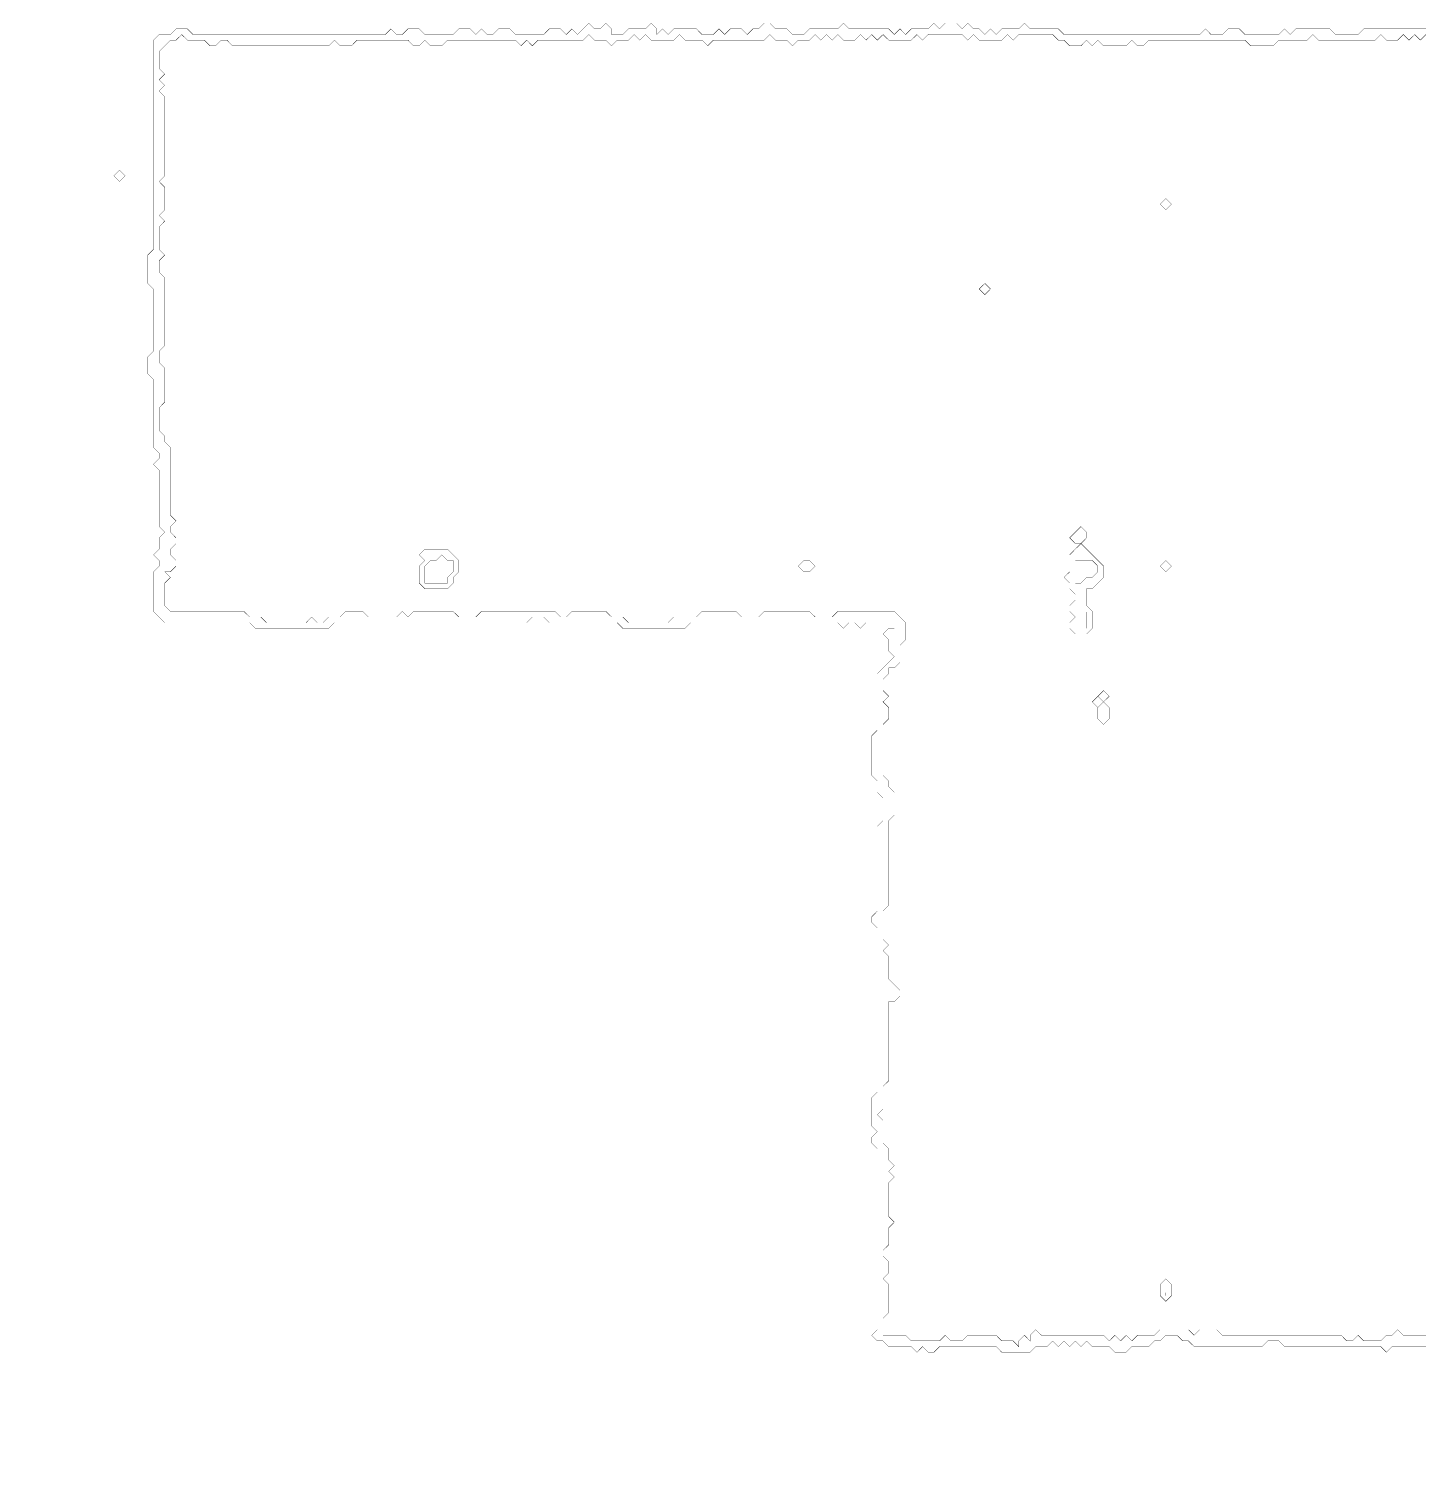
# Model space of a CAD drawing. Header units: metres. Extents: x 0 to 5089, y -5089 to 0.
# Drawn here: x 0 to 2458, y -5089 to -2550 of the extents above; entities that cross this region are included whole.
import ezdxf

# ---------------------------------------------------------------- set-up
doc = ezdxf.new("R2010")
doc.units = ezdxf.units.M
doc.layers.add('conductor', color=1, linetype='Continuous')
doc.layers.add('substrate', color=5, linetype='Continuous')

msp = doc.modelspace()

# ---------------------------------------------------------------- linework, layer by layer
at = {"layer": 'conductor', "const_width": 0.5}
msp.add_lwpolyline([(2459.9, -2559.5), (2449.9, -2569.4), (2440, -2559.5), (2430, -2569.4), (2420, -2559.5), (2410.1, -2569.4), (2400.1, -2569.4), (2390.2, -2569.4), (2380.2, -2559.5), (2370.2, -2569.4), (2360.3, -2569.4), (2350.3, -2569.4), (2340.4, -2569.4), (2330.4, -2569.4), (2320.4, -2569.4), (2310.5, -2569.4), (2300.5, -2569.4), (2290.6, -2569.4), (2280.6, -2569.4), (2270.6, -2569.4), (2260.7, -2559.5), (2250.7, -2569.4), (2240.8, -2569.4), (2230.8, -2569.4), (2220.9, -2569.4), (2210.9, -2569.4), (2200.9, -2569.4), (2191, -2579.4), (2181, -2579.4), (2171.1, -2579.4), (2161.1, -2579.4), (2151.1, -2579.4), (2141.2, -2569.4), (2131.2, -2569.4), (2121.3, -2569.4), (2111.3, -2569.4), (2101.3, -2569.4), (2091.4, -2569.4), (2081.4, -2569.4), (2071.5, -2569.4), (2061.5, -2569.4), (2051.6, -2569.4), (2041.6, -2569.4), (2031.6, -2569.4), (2021.7, -2569.4), (2011.7, -2569.4), (2001.8, -2569.4), (1991.8, -2569.4), (1981.8, -2569.4), (1971.9, -2569.4), (1961.9, -2579.4), (1952, -2579.4), (1942, -2569.4), (1932, -2579.4), (1922.1, -2579.4), (1912.1, -2579.4), (1902.2, -2579.4), (1892.2, -2579.4), (1882.2, -2569.4), (1872.3, -2579.4), (1862.3, -2569.4), (1852.4, -2579.4), (1842.4, -2579.4), (1832.5, -2579.4), (1822.5, -2569.4), (1812.5, -2569.4), (1802.6, -2559.5), (1792.6, -2559.5), (1782.7, -2559.5), (1772.7, -2559.5), (1762.7, -2559.5), (1752.8, -2559.5), (1742.8, -2559.5), (1732.9, -2569.4), (1722.9, -2559.5), (1712.9, -2569.4), (1703, -2569.4), (1693, -2569.4), (1683.1, -2569.4), (1673.1, -2569.4), (1663.2, -2559.5), (1653.2, -2569.4), (1643.2, -2559.5), (1633.3, -2559.5), (1623.3, -2559.5), (1613.4, -2559.5), (1603.4, -2559.5), (1593.4, -2559.5), (1583.5, -2559.5), (1573.5, -2569.4), (1563.6, -2559.5), (1553.6, -2569.4), (1543.6, -2569.4), (1533.7, -2569.4), (1523.7, -2569.4), (1513.8, -2569.4), (1503.8, -2559.5), (1493.8, -2569.4), (1483.9, -2559.5), (1473.9, -2569.4), (1464, -2559.5), (1454, -2569.4), (1444.1, -2569.4), (1434.1, -2569.4), (1424.1, -2559.5), (1414.2, -2569.4), (1404.2, -2559.5), (1394.3, -2569.4), (1384.3, -2559.5), (1374.3, -2569.4), (1364.4, -2569.4), (1354.4, -2569.4), (1344.5, -2579.4), (1334.5, -2569.4), (1324.5, -2569.4), (1314.6, -2569.4), (1304.6, -2559.5), (1294.7, -2569.4), (1284.7, -2569.4), (1274.8, -2569.4), (1264.8, -2569.4), (1254.8, -2569.4), (1244.9, -2569.4), (1234.9, -2569.4), (1225, -2569.4), (1215, -2569.4), (1205, -2569.4), (1195.1, -2579.4), (1185.1, -2569.4), (1175.2, -2569.4), (1165.2, -2569.4), (1155.2, -2569.4), (1145.3, -2559.5), (1135.3, -2569.4), (1125.4, -2569.4), (1115.4, -2569.4), (1105.4, -2569.4), (1095.5, -2569.4), (1085.5, -2559.5), (1075.6, -2569.4), (1065.6, -2559.5), (1055.7, -2569.4), (1045.7, -2569.4), (1035.7, -2569.4), (1025.8, -2579.4), (1015.8, -2569.4), (1005.9, -2569.4), (995.9, -2569.4), (985.9, -2559.5), (976, -2569.4), (966, -2569.4), (956.1, -2569.4), (946.1, -2569.4), (936.1, -2569.4), (926.2, -2569.4), (916.2, -2569.4), (906.3, -2569.4), (896.3, -2569.4), (886.3, -2579.4), (876.4, -2569.4), (866.4, -2579.4), (856.5, -2569.4), (846.5, -2569.4), (836.6, -2569.4), (826.6, -2569.4), (816.6, -2569.4), (806.7, -2569.4), (796.7, -2569.4), (786.8, -2569.4), (776.8, -2569.4), (766.8, -2569.4), (756.9, -2569.4), (746.9, -2569.4), (737, -2569.4), (727, -2579.4), (717, -2579.4), (707.1, -2579.4), (697.1, -2569.4), (687.2, -2579.4), (677.2, -2579.4), (667.3, -2569.4), (657.3, -2569.4), (647.3, -2569.4), (637.4, -2569.4), (627.4, -2569.4), (617.5, -2569.4), (607.5, -2569.4), (597.5, -2569.4), (587.6, -2569.4), (577.6, -2569.4), (567.7, -2579.4), (557.7, -2579.4), (547.7, -2579.4), (537.8, -2569.4), (527.8, -2579.4), (517.9, -2579.4), (507.9, -2579.4), (497.9, -2579.4), (488, -2579.4), (478, -2579.4), (468.1, -2579.4), (458.1, -2579.4), (448.2, -2579.4), (438.2, -2579.4), (428.2, -2579.4), (418.3, -2579.4), (408.3, -2579.4), (398.4, -2579.4), (388.4, -2579.4), (378.4, -2579.4), (368.5, -2579.4), (358.5, -2579.4), (348.6, -2569.4), (338.6, -2569.4), (328.6, -2579.4), (318.7, -2579.4), (308.7, -2569.4), (298.8, -2569.4), (288.8, -2569.4), (278.9, -2569.4), (268.9, -2559.5), (258.9, -2569.4), (249, -2569.4), (239, -2579.4), (229.1, -2589.3), (229.1, -2599.3), (229.1, -2609.3), (229.1, -2619.2), (239, -2629.2), (229.1, -2639.1), (239, -2649.1), (229.1, -2659), (239, -2669), (239, -2679), (239, -2688.9), (239, -2698.9), (239, -2708.8), (239, -2718.8), (239, -2728.8), (239, -2738.7), (239, -2748.7), (239, -2758.6), (239, -2768.6), (239, -2778.6), (239, -2788.5), (239, -2798.5), (239, -2808.4), (229.1, -2818.4), (239, -2828.4), (239, -2838.3), (239, -2848.3), (239, -2858.2), (239, -2868.2), (229.1, -2878.1), (239, -2888.1), (229.1, -2898.1), (229.1, -2908), (229.1, -2918), (229.1, -2927.9), (229.1, -2937.9), (239, -2947.9), (229.1, -2957.8), (229.1, -2967.8), (229.1, -2977.7), (239, -2987.7), (239, -2997.7), (239, -3007.6), (239, -3017.6), (239, -3027.5), (239, -3037.5), (239, -3047.4), (239, -3057.4), (239, -3067.4), (239, -3077.3), (239, -3087.3), (239, -3097.2), (239, -3107.2), (229.1, -3117.2), (229.1, -3127.1), (229.1, -3137.1), (239, -3147), (239, -3157), (239, -3167), (239, -3176.9), (239, -3186.9), (239, -3196.8), (239, -3206.8), (229.1, -3216.8), (229.1, -3226.7), (229.1, -3236.7), (229.1, -3246.6), (229.1, -3256.6), (239, -3266.5), (239, -3276.5), (249, -3286.5), (249, -3296.4), (249, -3306.4), (249, -3316.3), (249, -3326.3), (249, -3336.3), (249, -3346.2), (249, -3356.2), (249, -3366.1), (249, -3376.1), (249, -3386.1), (249, -3396), (249, -3406), (258.9, -3415.9), (249, -3425.9), (249, -3435.8), (258.9, -3445.8), (258.9, -3455.8), (249, -3465.7), (249, -3475.7), (258.9, -3485.6), (258.9, -3495.6), (249, -3505.6), (239, -3505.6), (249, -3515.5), (239, -3525.5), (239, -3535.4), (239, -3545.4), (239, -3555.4), (239, -3565.3), (249, -3575.3), (258.9, -3575.3), (268.9, -3575.3), (278.9, -3575.3), (288.8, -3575.3), (298.8, -3575.3), (308.7, -3575.3), (318.7, -3575.3), (328.6, -3575.3), (338.6, -3575.3), (348.6, -3575.3), (358.5, -3575.3), (368.5, -3575.3), (378.4, -3575.3), (388.4, -3585.2), (398.4, -3585.2), (408.3, -3585.2), (418.3, -3595.2), (428.2, -3595.2), (438.2, -3595.2), (448.2, -3595.2), (458.1, -3595.2), (468.1, -3595.2), (478, -3595.2), (488, -3595.2), (497.9, -3585.2), (507.9, -3595.2), (517.9, -3595.2), (527.8, -3585.2), (537.8, -3585.2), (547.7, -3585.2), (557.7, -3575.3), (567.7, -3575.3), (577.6, -3575.3), (587.6, -3575.3), (597.5, -3585.2), (607.5, -3585.2), (617.5, -3585.2), (627.4, -3585.2), (637.4, -3585.2), (647.3, -3585.2), (657.3, -3575.3), (667.3, -3585.2), (677.2, -3575.3), (687.2, -3575.3), (697.1, -3575.3), (707.1, -3575.3), (717, -3575.3), (727, -3575.3), (737, -3575.3), (746.9, -3575.3), (756.9, -3585.2), (766.8, -3585.2), (776.8, -3585.2), (786.8, -3585.2), (796.7, -3575.3), (806.7, -3575.3), (816.6, -3575.3), (826.6, -3575.3), (836.6, -3575.3), (846.5, -3575.3), (856.5, -3575.3), (866.4, -3575.3), (876.4, -3575.3), (886.3, -3575.3), (896.3, -3575.3), (906.3, -3575.3), (916.2, -3575.3), (926.2, -3575.3), (936.1, -3585.2), (946.1, -3585.2), (956.1, -3575.3), (966, -3575.3), (976, -3575.3), (985.9, -3575.3), (995.9, -3575.3), (1005.9, -3575.3), (1015.8, -3575.3), (1025.8, -3585.2), (1035.7, -3585.2), (1045.7, -3585.2), (1055.7, -3595.2), (1065.6, -3595.2), (1075.6, -3595.2), (1085.5, -3595.2), (1095.5, -3595.2), (1105.4, -3595.2), (1115.4, -3595.2), (1125.4, -3595.2), (1135.3, -3585.2), (1145.3, -3585.2), (1155.2, -3585.2), (1165.2, -3585.2), (1175.2, -3585.2), (1185.1, -3575.3), (1195.1, -3575.3), (1205, -3575.3), (1215, -3575.3), (1225, -3575.3), (1234.9, -3575.3), (1244.9, -3575.3), (1254.8, -3585.2), (1264.8, -3585.2), (1274.8, -3585.2), (1284.7, -3585.2), (1294.7, -3575.3), (1304.6, -3575.3), (1314.6, -3575.3), (1324.5, -3575.3), (1334.5, -3575.3), (1344.5, -3575.3), (1354.4, -3575.3), (1364.4, -3575.3), (1374.3, -3575.3), (1384.3, -3585.2), (1394.3, -3585.2), (1404.2, -3585.2), (1414.2, -3585.2), (1424.1, -3575.3), (1434.1, -3575.3), (1444.1, -3575.3), (1454, -3575.3), (1464, -3575.3), (1473.9, -3575.3), (1483.9, -3575.3), (1493.8, -3575.3), (1503.8, -3575.3), (1513.8, -3575.3), (1523.7, -3575.3), (1533.7, -3585.2), (1543.6, -3595.2), (1543.6, -3605.2), (1543.6, -3615.1), (1543.6, -3625.1), (1533.7, -3635), (1533.7, -3645), (1533.7, -3654.9), (1533.7, -3664.9), (1523.7, -3674.9), (1513.8, -3674.9), (1513.8, -3684.8), (1503.8, -3694.8), (1503.8, -3704.7), (1503.8, -3714.7), (1513.8, -3724.7), (1503.8, -3734.6), (1513.8, -3744.6), (1513.8, -3754.5), (1513.8, -3764.5), (1503.8, -3774.5), (1503.8, -3784.4), (1503.8, -3794.4), (1503.8, -3804.3), (1503.8, -3814.3), (1503.8, -3824.2), (1503.8, -3834.2), (1503.8, -3844.2), (1503.8, -3854.1), (1503.8, -3864.1), (1513.8, -3874), (1513.8, -3884), (1523.7, -3894), (1523.7, -3903.9), (1523.7, -3913.9), (1523.7, -3923.8), (1523.7, -3933.8), (1513.8, -3943.8), (1513.8, -3953.7), (1513.8, -3963.7), (1513.8, -3973.6), (1513.8, -3983.6), (1513.8, -3993.6), (1513.8, -4003.5), (1513.8, -4013.5), (1513.8, -4023.4), (1513.8, -4033.4), (1513.8, -4043.3), (1513.8, -4053.3), (1513.8, -4063.3), (1513.8, -4073.2), (1513.8, -4083.2), (1513.8, -4093.1), (1503.8, -4103.1), (1503.8, -4113.1), (1503.8, -4123), (1503.8, -4133), (1503.8, -4142.9), (1503.8, -4152.9), (1513.8, -4162.9), (1503.8, -4172.8), (1513.8, -4182.8), (1513.8, -4192.7), (1513.8, -4202.7), (1513.8, -4212.7), (1513.8, -4222.6), (1523.7, -4232.6), (1533.7, -4242.5), (1533.7, -4252.5), (1523.7, -4262.4), (1513.8, -4262.4), (1513.8, -4272.4), (1513.8, -4282.4), (1513.8, -4292.3), (1513.8, -4302.3), (1513.8, -4312.2), (1513.8, -4322.2), (1513.8, -4332.2), (1513.8, -4342.1), (1513.8, -4352.1), (1513.8, -4362), (1513.8, -4372), (1513.8, -4382), (1513.8, -4391.9), (1513.8, -4401.9), (1503.8, -4411.8), (1503.8, -4421.8), (1503.8, -4431.7), (1503.8, -4441.7), (1503.8, -4451.7), (1493.8, -4461.6), (1503.8, -4471.6), (1503.8, -4481.5), (1503.8, -4491.5), (1503.8, -4501.5), (1503.8, -4511.4), (1513.8, -4521.4), (1513.8, -4531.3), (1513.8, -4541.3), (1523.7, -4551.3), (1513.8, -4561.2), (1523.7, -4571.2), (1513.8, -4581.1), (1513.8, -4591.1), (1513.8, -4601.1), (1513.8, -4611), (1513.8, -4621), (1513.8, -4630.9), (1513.8, -4640.9), (1523.7, -4650.8), (1513.8, -4660.8), (1513.8, -4670.8), (1513.8, -4680.7), (1513.8, -4690.7), (1503.8, -4700.6), (1503.8, -4710.6), (1513.8, -4720.6), (1513.8, -4730.5), (1513.8, -4740.5), (1503.8, -4750.4), (1513.8, -4760.4), (1513.8, -4770.4), (1513.8, -4780.3), (1513.8, -4790.3), (1513.8, -4800.2), (1513.8, -4810.2), (1503.8, -4820.1), (1503.8, -4830.1), (1503.8, -4840.1), (1503.8, -4850), (1513.8, -4850), (1523.7, -4850), (1533.7, -4850), (1543.6, -4850), (1553.6, -4860), (1563.6, -4860), (1573.5, -4860), (1583.5, -4860), (1593.4, -4860), (1603.4, -4860), (1613.4, -4850), (1623.3, -4860), (1633.3, -4860), (1643.2, -4860), (1653.2, -4850), (1663.2, -4850), (1673.1, -4850), (1683.1, -4850), (1693, -4850), (1703, -4850), (1712.9, -4860), (1722.9, -4860), (1732.9, -4860), (1742.8, -4869.9), (1742.8, -4860), (1752.8, -4850), (1762.7, -4860), (1762.7, -4850), (1772.7, -4840.1), (1782.7, -4850), (1792.6, -4850), (1802.6, -4850), (1812.5, -4850), (1822.5, -4850), (1832.5, -4850), (1842.4, -4850), (1852.4, -4850), (1862.3, -4850), (1872.3, -4850), (1882.2, -4850), (1892.2, -4850), (1902.2, -4860), (1912.1, -4850), (1922.1, -4860), (1932, -4850), (1942, -4860), (1952, -4850), (1961.9, -4850), (1971.9, -4850), (1981.8, -4850), (1991.8, -4840.1), (2001.8, -4840.1), (2011.7, -4840.1), (2021.7, -4840.1), (2031.6, -4840.1), (2041.6, -4840.1), (2051.6, -4850), (2061.5, -4840.1), (2071.5, -4840.1), (2081.4, -4840.1), (2091.4, -4840.1), (2101.3, -4850), (2111.3, -4850), (2121.3, -4850), (2131.2, -4850), (2141.2, -4850), (2151.1, -4850), (2161.1, -4850), (2171.1, -4850), (2181, -4850), (2191, -4850), (2200.9, -4850), (2210.9, -4850), (2220.9, -4850), (2230.8, -4850), (2240.8, -4850), (2250.7, -4850), (2260.7, -4850), (2270.6, -4850), (2280.6, -4850), (2290.6, -4850), (2300.5, -4850), (2310.5, -4850), (2320.4, -4860), (2330.4, -4860), (2340.4, -4850), (2350.3, -4860), (2360.3, -4860), (2370.2, -4860), (2380.2, -4860), (2390.2, -4850), (2400.1, -4850), (2410.1, -4840.1), (2420, -4850), (2430, -4850), (2440, -4850), (2449.9, -4850), (2459.9, -4850)], dxfattribs=at)
for points in [[(1991.8, -2858.2), (2001.8, -2848.3), (2011.7, -2858.2), (2001.8, -2868.2)], [(1673.1, -3007.6), (1683.1, -2997.7), (1693, -3007.6), (1683.1, -3017.6)], [(1842.4, -3435.8), (1852.4, -3425.9), (1862.3, -3435.8), (1862.3, -3445.8), (1852.4, -3455.8), (1842.4, -3455.8), (1832.5, -3445.8)], [(687.2, -3475.7), (697.1, -3465.7), (707.1, -3465.7), (717, -3465.7), (727, -3465.7), (737, -3465.7), (746.9, -3475.7), (756.9, -3485.6), (756.9, -3495.6), (756.9, -3505.6), (746.9, -3515.5), (746.9, -3525.5), (737, -3535.4), (727, -3535.4), (717, -3535.4), (707.1, -3535.4), (697.1, -3535.4), (687.2, -3525.5), (687.2, -3515.5), (687.2, -3505.6), (687.2, -3495.6), (697.1, -3485.6)], [(1842.4, -3465.7), (1852.4, -3455.8), (1862.3, -3465.7), (1872.3, -3475.7), (1882.2, -3485.6), (1892.2, -3495.6), (1892.2, -3505.6), (1892.2, -3515.5), (1882.2, -3525.5), (1872.3, -3535.4), (1862.3, -3535.4), (1862.3, -3545.4), (1862.3, -3555.4), (1862.3, -3565.3), (1872.3, -3575.3), (1872.3, -3585.2), (1872.3, -3595.2), (1872.3, -3605.2), (1862.3, -3615.1), (1852.4, -3615.1), (1842.4, -3615.1), (1832.5, -3605.2), (1832.5, -3595.2), (1842.4, -3585.2), (1832.5, -3575.3), (1832.5, -3565.3), (1842.4, -3555.4), (1842.4, -3545.4), (1832.5, -3535.4), (1832.5, -3525.5), (1822.5, -3515.5), (1832.5, -3505.6), (1832.5, -3495.6), (1832.5, -3485.6), (1832.5, -3475.7)], [(1354.4, -3495.6), (1364.4, -3485.6), (1374.3, -3485.6), (1384.3, -3495.6), (1374.3, -3505.6), (1364.4, -3505.6)], [(1991.8, -3495.6), (2001.8, -3485.6), (2011.7, -3495.6), (2001.8, -3505.6)], [(1872.3, -3734.6), (1882.2, -3724.7), (1892.2, -3734.6), (1882.2, -3744.6)], [(1882.2, -3724.7), (1892.2, -3714.7), (1902.2, -3724.7), (1892.2, -3734.6)], [(1882.2, -3744.6), (1892.2, -3734.6), (1902.2, -3744.6), (1902.2, -3754.5), (1902.2, -3764.5), (1892.2, -3774.5), (1882.2, -3764.5), (1882.2, -3754.5)], [(1991.8, -4760.4), (2001.8, -4750.4), (2011.7, -4760.4), (2011.7, -4770.4), (2011.7, -4780.3), (2001.8, -4790.3), (1991.8, -4780.3), (1991.8, -4770.4)]]:
    msp.add_lwpolyline(points, close=True, dxfattribs=at)
at = {"layer": 'substrate', "const_width": 0.5}
for points in [[(0, -2539.5), (0, -2549.5), (0, -2559.5), (0, -2569.4), (0, -2579.4), (0, -2589.3), (0, -2599.3), (0, -2609.3), (0, -2619.2), (0, -2629.2), (0, -2639.1), (0, -2649.1), (0, -2659), (0, -2669), (0, -2679), (0, -2688.9), (0, -2698.9), (0, -2708.8), (0, -2718.8), (0, -2728.8), (0, -2738.7), (0, -2748.7), (0, -2758.6), (0, -2768.6), (0, -2778.6), (0, -2788.5), (0, -2798.5), (0, -2808.4), (0, -2818.4), (0, -2828.4), (0, -2838.3), (0, -2848.3), (0, -2858.2), (0, -2868.2), (0, -2878.1), (0, -2888.1), (0, -2898.1), (0, -2908), (0, -2918), (0, -2927.9), (0, -2937.9), (0, -2947.9), (0, -2957.8), (0, -2967.8), (0, -2977.7), (0, -2987.7), (0, -2997.7), (0, -3007.6), (0, -3017.6), (0, -3027.5), (0, -3037.5), (0, -3047.4), (0, -3057.4), (0, -3067.4), (0, -3077.3), (0, -3087.3), (0, -3097.2), (0, -3107.2), (0, -3117.2), (0, -3127.1), (0, -3137.1), (0, -3147), (0, -3157), (0, -3167), (0, -3176.9), (0, -3186.9), (0, -3196.8), (0, -3206.8), (0, -3216.8), (0, -3226.7), (0, -3236.7), (0, -3246.6), (0, -3256.6), (0, -3266.5), (0, -3276.5), (0, -3286.5), (0, -3296.4), (0, -3306.4), (0, -3316.3), (0, -3326.3), (0, -3336.3), (0, -3346.2), (0, -3356.2), (0, -3366.1), (0, -3376.1), (0, -3386.1), (0, -3396), (0, -3406), (0, -3415.9), (0, -3425.9), (0, -3435.8), (0, -3445.8), (0, -3455.8), (0, -3465.7), (0, -3475.7), (0, -3485.6), (0, -3495.6), (0, -3505.6), (0, -3515.5), (0, -3525.5), (0, -3535.4), (0, -3545.4), (0, -3555.4), (0, -3565.3), (0, -3575.3), (0, -3585.2), (0, -3595.2), (0, -3605.2), (0, -3615.1), (0, -3625.1), (0, -3635), (0, -3645), (0, -3654.9), (0, -3664.9), (0, -3674.9), (0, -3684.8), (0, -3694.8), (0, -3704.7), (0, -3714.7), (0, -3724.7), (0, -3734.6), (0, -3744.6), (0, -3754.5), (0, -3764.5), (0, -3774.5), (0, -3784.4), (0, -3794.4), (0, -3804.3), (0, -3814.3), (0, -3824.2), (0, -3834.2), (0, -3844.2), (0, -3854.1), (0, -3864.1), (0, -3874), (0, -3884), (0, -3894), (0, -3903.9), (0, -3913.9), (0, -3923.8), (0, -3933.8), (0, -3943.8), (0, -3953.7), (0, -3963.7), (0, -3973.6), (0, -3983.6), (0, -3993.6), (0, -4003.5), (0, -4013.5), (0, -4023.4), (0, -4033.4), (0, -4043.3), (0, -4053.3), (0, -4063.3), (0, -4073.2), (0, -4083.2), (0, -4093.1), (0, -4103.1), (0, -4113.1), (0, -4123), (0, -4133), (0, -4142.9), (0, -4152.9), (0, -4162.9), (0, -4172.8), (0, -4182.8), (0, -4192.7), (0, -4202.7), (0, -4212.7), (0, -4222.6), (0, -4232.6), (0, -4242.5), (0, -4252.5), (0, -4262.4), (0, -4272.4), (0, -4282.4), (0, -4292.3), (0, -4302.3), (0, -4312.2), (0, -4322.2), (0, -4332.2), (0, -4342.1), (0, -4352.1), (0, -4362), (0, -4372), (0, -4382), (0, -4391.9), (0, -4401.9), (0, -4411.8), (0, -4421.8), (0, -4431.7), (0, -4441.7), (0, -4451.7), (0, -4461.6), (0, -4471.6), (0, -4481.5), (0, -4491.5), (0, -4501.5), (0, -4511.4), (0, -4521.4), (0, -4531.3), (0, -4541.3), (0, -4551.3), (0, -4561.2), (0, -4571.2), (0, -4581.1), (0, -4591.1), (0, -4601.1), (0, -4611), (0, -4621), (0, -4630.9), (0, -4640.9), (0, -4650.8), (0, -4660.8), (0, -4670.8), (0, -4680.7), (0, -4690.7), (0, -4700.6), (0, -4710.6), (0, -4720.6), (0, -4730.5), (0, -4740.5), (0, -4750.4), (0, -4760.4), (0, -4770.4), (0, -4780.3), (0, -4790.3), (0, -4800.2), (0, -4810.2), (0, -4820.1), (0, -4830.1), (0, -4840.1), (0, -4850), (0, -4860), (0, -4869.9), (0, -4879.9), (0, -4889.9), (0, -4899.8), (0, -4909.8), (0, -4919.7), (0, -4929.7), (0, -4939.7), (0, -4949.6), (0, -4959.6), (0, -4969.5), (0, -4979.5), (0, -4989.5), (0, -4999.4), (0, -5009.4), (0, -5019.3), (0, -5029.3), (0, -5039.2), (0, -5049.2), (0, -5059.2), (0, -5069.1), (0, -5079.1), (0, -5089), (10, -5089), (19.9, -5089), (29.9, -5089), (39.8, -5089), (49.8, -5089), (59.8, -5089), (69.7, -5089), (79.7, -5089), (89.6, -5089), (99.6, -5089), (109.5, -5089), (119.5, -5089), (129.5, -5089), (139.4, -5089), (149.4, -5089), (159.3, -5089), (169.3, -5089), (179.3, -5089), (189.2, -5089), (199.2, -5089), (209.1, -5089), (219.1, -5089), (229.1, -5089), (239, -5089), (249, -5089), (258.9, -5089), (268.9, -5089), (278.9, -5089), (288.8, -5089), (298.8, -5089), (308.7, -5089), (318.7, -5089), (328.6, -5089), (338.6, -5089), (348.6, -5089), (358.5, -5089), (368.5, -5089), (378.4, -5089), (388.4, -5089), (398.4, -5089), (408.3, -5089), (418.3, -5089), (428.2, -5089), (438.2, -5089), (448.2, -5089), (458.1, -5089), (468.1, -5089), (478, -5089), (488, -5089), (497.9, -5089), (507.9, -5089), (517.9, -5089), (527.8, -5089), (537.8, -5089), (547.7, -5089), (557.7, -5089), (567.7, -5089), (577.6, -5089), (587.6, -5089), (597.5, -5089), (607.5, -5089), (617.5, -5089), (627.4, -5089), (637.4, -5089), (647.3, -5089), (657.3, -5089), (667.3, -5089), (677.2, -5089), (687.2, -5089), (697.1, -5089), (707.1, -5089), (717, -5089), (727, -5089), (737, -5089), (746.9, -5089), (756.9, -5089), (766.8, -5089), (776.8, -5089), (786.8, -5089), (796.7, -5089), (806.7, -5089), (816.6, -5089), (826.6, -5089), (836.6, -5089), (846.5, -5089), (856.5, -5089), (866.4, -5089), (876.4, -5089), (886.3, -5089), (896.3, -5089), (906.3, -5089), (916.2, -5089), (926.2, -5089), (936.1, -5089), (946.1, -5089), (956.1, -5089), (966, -5089), (976, -5089), (985.9, -5089), (995.9, -5089), (1005.9, -5089), (1015.8, -5089), (1025.8, -5089), (1035.7, -5089), (1045.7, -5089), (1055.7, -5089), (1065.6, -5089), (1075.6, -5089), (1085.5, -5089), (1095.5, -5089), (1105.4, -5089), (1115.4, -5089), (1125.4, -5089), (1135.3, -5089), (1145.3, -5089), (1155.2, -5089), (1165.2, -5089), (1175.2, -5089), (1185.1, -5089), (1195.1, -5089), (1205, -5089), (1215, -5089), (1225, -5089), (1234.9, -5089), (1244.9, -5089), (1254.8, -5089), (1264.8, -5089), (1274.8, -5089), (1284.7, -5089), (1294.7, -5089), (1304.6, -5089), (1314.6, -5089), (1324.5, -5089), (1334.5, -5089), (1344.5, -5089), (1354.4, -5089), (1364.4, -5089), (1374.3, -5089), (1384.3, -5089), (1394.3, -5089), (1404.2, -5089), (1414.2, -5089), (1424.1, -5089), (1434.1, -5089), (1444.1, -5089), (1454, -5089), (1464, -5089), (1473.9, -5089), (1483.9, -5089), (1493.8, -5089), (1503.8, -5089), (1513.8, -5089), (1523.7, -5089), (1533.7, -5089), (1543.6, -5089), (1553.6, -5089), (1563.6, -5089), (1573.5, -5089), (1583.5, -5089), (1593.4, -5089), (1603.4, -5089), (1613.4, -5089), (1623.3, -5089), (1633.3, -5089), (1643.2, -5089), (1653.2, -5089), (1663.2, -5089), (1673.1, -5089), (1683.1, -5089), (1693, -5089), (1703, -5089), (1712.9, -5089), (1722.9, -5089), (1732.9, -5089), (1742.8, -5089), (1752.8, -5089), (1762.7, -5089), (1772.7, -5089), (1782.7, -5089), (1792.6, -5089), (1802.6, -5089), (1812.5, -5089), (1822.5, -5089), (1832.5, -5089), (1842.4, -5089), (1852.4, -5089), (1862.3, -5089), (1872.3, -5089), (1882.2, -5089), (1892.2, -5089), (1902.2, -5089), (1912.1, -5089), (1922.1, -5089), (1932, -5089), (1942, -5089), (1952, -5089), (1961.9, -5089), (1971.9, -5089), (1981.8, -5089), (1991.8, -5089), (2001.8, -5089), (2011.7, -5089), (2021.7, -5089), (2031.6, -5089), (2041.6, -5089), (2051.6, -5089), (2061.5, -5089), (2071.5, -5089), (2081.4, -5089), (2091.4, -5089), (2101.3, -5089), (2111.3, -5089), (2121.3, -5089), (2131.2, -5089), (2141.2, -5089), (2151.1, -5089), (2161.1, -5089), (2171.1, -5089), (2181, -5089), (2191, -5089), (2200.9, -5089), (2210.9, -5089), (2220.9, -5089), (2230.8, -5089), (2240.8, -5089), (2250.7, -5089), (2260.7, -5089), (2270.6, -5089), (2280.6, -5089), (2290.6, -5089), (2300.5, -5089), (2310.5, -5089), (2320.4, -5089), (2330.4, -5089), (2340.4, -5089), (2350.3, -5089), (2360.3, -5089), (2370.2, -5089), (2380.2, -5089), (2390.2, -5089), (2400.1, -5089), (2410.1, -5089), (2420, -5089), (2430, -5089), (2440, -5089), (2449.9, -5089), (2459.9, -5089)], [(2459.9, -4869.9), (2449.9, -4869.9), (2440, -4869.9), (2430, -4869.9), (2420, -4869.9), (2410.1, -4869.9), (2400.1, -4869.9), (2390.2, -4879.9), (2380.2, -4869.9), (2370.2, -4869.9), (2360.3, -4869.9), (2350.3, -4869.9), (2340.4, -4869.9), (2330.4, -4869.9), (2320.4, -4869.9), (2310.5, -4869.9), (2300.5, -4869.9), (2290.6, -4869.9), (2280.6, -4869.9), (2270.6, -4869.9), (2260.7, -4869.9), (2250.7, -4869.9), (2240.8, -4869.9), (2230.8, -4869.9), (2220.9, -4869.9), (2210.9, -4869.9), (2200.9, -4860), (2191, -4860), (2181, -4860), (2171.1, -4869.9), (2161.1, -4869.9), (2151.1, -4869.9), (2141.2, -4869.9), (2131.2, -4869.9), (2121.3, -4869.9), (2111.3, -4869.9), (2101.3, -4869.9), (2091.4, -4869.9), (2081.4, -4869.9), (2071.5, -4869.9), (2061.5, -4869.9), (2051.6, -4869.9), (2041.6, -4860), (2031.6, -4860), (2021.7, -4850), (2011.7, -4850), (2001.8, -4850), (1991.8, -4860), (1981.8, -4860), (1971.9, -4869.9), (1961.9, -4869.9), (1952, -4869.9), (1942, -4869.9), (1932, -4879.9), (1922.1, -4879.9), (1912.1, -4879.9), (1902.2, -4869.9), (1892.2, -4869.9), (1882.2, -4869.9), (1872.3, -4869.9), (1862.3, -4860), (1852.4, -4869.9), (1842.4, -4860), (1832.5, -4869.9), (1822.5, -4860), (1812.5, -4869.9), (1802.6, -4860), (1792.6, -4869.9), (1782.7, -4869.9), (1772.7, -4869.9), (1762.7, -4879.9), (1752.8, -4879.9), (1742.8, -4879.9), (1732.9, -4879.9), (1722.9, -4879.9), (1712.9, -4879.9), (1703, -4869.9), (1693, -4869.9), (1683.1, -4869.9), (1673.1, -4869.9), (1663.2, -4869.9), (1653.2, -4869.9), (1643.2, -4869.9), (1633.3, -4869.9), (1623.3, -4869.9), (1613.4, -4869.9), (1603.4, -4869.9), (1593.4, -4879.9), (1583.5, -4879.9), (1573.5, -4869.9), (1563.6, -4879.9), (1553.6, -4869.9), (1543.6, -4869.9), (1533.7, -4869.9), (1523.7, -4869.9), (1513.8, -4869.9), (1503.8, -4860), (1493.8, -4860), (1483.9, -4850), (1493.8, -4840.1), (1493.8, -4830.1), (1493.8, -4820.1), (1493.8, -4810.2), (1493.8, -4800.2), (1493.8, -4790.3), (1493.8, -4780.3), (1493.8, -4770.4), (1493.8, -4760.4), (1493.8, -4750.4), (1493.8, -4740.5), (1493.8, -4730.5), (1493.8, -4720.6), (1493.8, -4710.6), (1493.8, -4700.6), (1493.8, -4690.7), (1493.8, -4680.7), (1493.8, -4670.8), (1493.8, -4660.8), (1493.8, -4650.8), (1493.8, -4640.9), (1493.8, -4630.9), (1493.8, -4621), (1493.8, -4611), (1493.8, -4601.1), (1493.8, -4591.1), (1493.8, -4581.1), (1493.8, -4571.2), (1493.8, -4561.2), (1493.8, -4551.3), (1493.8, -4541.3), (1493.8, -4531.3), (1493.8, -4521.4), (1483.9, -4511.4), (1483.9, -4501.5), (1493.8, -4491.5), (1483.9, -4481.5), (1483.9, -4471.6), (1483.9, -4461.6), (1483.9, -4451.7), (1483.9, -4441.7), (1483.9, -4431.7), (1493.8, -4421.8), (1493.8, -4411.8), (1493.8, -4401.9), (1493.8, -4391.9), (1493.8, -4382), (1493.8, -4372), (1493.8, -4362), (1493.8, -4352.1), (1493.8, -4342.1), (1493.8, -4332.2), (1493.8, -4322.2), (1493.8, -4312.2), (1493.8, -4302.3), (1493.8, -4292.3), (1493.8, -4282.4), (1493.8, -4272.4), (1493.8, -4262.4), (1493.8, -4252.5), (1493.8, -4242.5), (1493.8, -4232.6), (1493.8, -4222.6), (1493.8, -4212.7), (1493.8, -4202.7), (1493.8, -4192.7), (1493.8, -4182.8), (1493.8, -4172.8), (1493.8, -4162.9), (1493.8, -4152.9), (1493.8, -4142.9), (1493.8, -4133), (1483.9, -4123), (1483.9, -4113.1), (1493.8, -4103.1), (1493.8, -4093.1), (1493.8, -4083.2), (1493.8, -4073.2), (1493.8, -4063.3), (1493.8, -4053.3), (1493.8, -4043.3), (1493.8, -4033.4), (1493.8, -4023.4), (1493.8, -4013.5), (1493.8, -4003.5), (1493.8, -3993.6), (1493.8, -3983.6), (1493.8, -3973.6), (1493.8, -3963.7), (1493.8, -3953.7), (1503.8, -3943.8), (1503.8, -3933.8), (1503.8, -3923.8), (1503.8, -3913.9), (1503.8, -3903.9), (1493.8, -3894), (1493.8, -3884), (1493.8, -3874), (1483.9, -3864.1), (1483.9, -3854.1), (1483.9, -3844.2), (1483.9, -3834.2), (1483.9, -3824.2), (1483.9, -3814.3), (1483.9, -3804.3), (1483.9, -3794.4), (1493.8, -3784.4), (1493.8, -3774.5), (1493.8, -3764.5), (1493.8, -3754.5), (1493.8, -3744.6), (1493.8, -3734.6), (1493.8, -3724.7), (1493.8, -3714.7), (1493.8, -3704.7), (1493.8, -3694.8), (1493.8, -3684.8), (1503.8, -3674.9), (1513.8, -3664.9), (1523.7, -3654.9), (1513.8, -3645), (1513.8, -3635), (1513.8, -3625.1), (1503.8, -3615.1), (1513.8, -3605.2), (1523.7, -3605.2), (1523.7, -3595.2), (1513.8, -3595.2), (1503.8, -3595.2), (1493.8, -3595.2), (1483.9, -3595.2), (1473.9, -3595.2), (1464, -3605.2), (1454, -3595.2), (1444.1, -3595.2), (1434.1, -3605.2), (1424.1, -3595.2), (1414.2, -3595.2), (1404.2, -3595.2), (1394.3, -3595.2), (1384.3, -3595.2), (1374.3, -3595.2), (1364.4, -3595.2), (1354.4, -3595.2), (1344.5, -3595.2), (1334.5, -3595.2), (1324.5, -3595.2), (1314.6, -3595.2), (1304.6, -3595.2), (1294.7, -3595.2), (1284.7, -3595.2), (1274.8, -3595.2), (1264.8, -3595.2), (1254.8, -3595.2), (1244.9, -3595.2), (1234.9, -3595.2), (1225, -3595.2), (1215, -3595.2), (1205, -3595.2), (1195.1, -3595.2), (1185.1, -3595.2), (1175.2, -3595.2), (1165.2, -3595.2), (1155.2, -3605.2), (1145.3, -3605.2), (1135.3, -3605.2), (1125.4, -3605.2), (1115.4, -3605.2), (1105.4, -3605.2), (1095.5, -3605.2), (1085.5, -3605.2), (1075.6, -3605.2), (1065.6, -3605.2), (1055.7, -3605.2), (1045.7, -3605.2), (1035.7, -3595.2), (1025.8, -3595.2), (1015.8, -3595.2), (1005.9, -3595.2), (995.9, -3595.2), (985.9, -3595.2), (976, -3595.2), (966, -3595.2), (956.1, -3595.2), (946.1, -3595.2), (936.1, -3595.2), (926.2, -3595.2), (916.2, -3595.2), (906.3, -3585.2), (896.3, -3585.2), (886.3, -3585.2), (876.4, -3595.2), (866.4, -3595.2), (856.5, -3595.2), (846.5, -3595.2), (836.6, -3595.2), (826.6, -3595.2), (816.6, -3595.2), (806.7, -3595.2), (796.7, -3595.2), (786.8, -3595.2), (776.8, -3595.2), (766.8, -3595.2), (756.9, -3595.2), (746.9, -3595.2), (737, -3595.2), (727, -3595.2), (717, -3595.2), (707.1, -3595.2), (697.1, -3595.2), (687.2, -3595.2), (677.2, -3595.2), (667.3, -3595.2), (657.3, -3595.2), (647.3, -3595.2), (637.4, -3595.2), (627.4, -3595.2), (617.5, -3595.2), (607.5, -3595.2), (597.5, -3595.2), (587.6, -3595.2), (577.6, -3595.2), (567.7, -3595.2), (557.7, -3595.2), (547.7, -3595.2), (537.8, -3595.2), (527.8, -3605.2), (517.9, -3605.2), (507.9, -3605.2), (497.9, -3605.2), (488, -3605.2), (478, -3605.2), (468.1, -3605.2), (458.1, -3605.2), (448.2, -3605.2), (438.2, -3605.2), (428.2, -3605.2), (418.3, -3605.2), (408.3, -3605.2), (398.4, -3605.2), (388.4, -3595.2), (378.4, -3595.2), (368.5, -3595.2), (358.5, -3595.2), (348.6, -3595.2), (338.6, -3595.2), (328.6, -3595.2), (318.7, -3595.2), (308.7, -3595.2), (298.8, -3595.2), (288.8, -3595.2), (278.9, -3595.2), (268.9, -3595.2), (258.9, -3595.2), (249, -3595.2), (239, -3595.2), (229.1, -3585.2), (219.1, -3575.3), (219.1, -3565.3), (219.1, -3555.4), (219.1, -3545.4), (219.1, -3535.4), (219.1, -3525.5), (219.1, -3515.5), (219.1, -3505.6), (229.1, -3495.6), (229.1, -3485.6), (219.1, -3475.7), (229.1, -3465.7), (229.1, -3455.8), (229.1, -3445.8), (239, -3435.8), (229.1, -3425.9), (229.1, -3415.9), (229.1, -3406), (229.1, -3396), (229.1, -3386.1), (229.1, -3376.1), (229.1, -3366.1), (229.1, -3356.2), (229.1, -3346.2), (229.1, -3336.3), (229.1, -3326.3), (219.1, -3316.3), (229.1, -3306.4), (229.1, -3296.4), (219.1, -3286.5), (219.1, -3276.5), (219.1, -3266.5), (219.1, -3256.6), (219.1, -3246.6), (219.1, -3236.7), (219.1, -3226.7), (219.1, -3216.8), (219.1, -3206.8), (219.1, -3196.8), (219.1, -3186.9), (219.1, -3176.9), (219.1, -3167), (209.1, -3157), (209.1, -3147), (209.1, -3137.1), (209.1, -3127.1), (219.1, -3117.2), (219.1, -3107.2), (219.1, -3097.2), (219.1, -3087.3), (219.1, -3077.3), (219.1, -3067.4), (219.1, -3057.4), (219.1, -3047.4), (219.1, -3037.5), (219.1, -3027.5), (219.1, -3017.6), (219.1, -3007.6), (209.1, -2997.7), (209.1, -2987.7), (209.1, -2977.7), (209.1, -2967.8), (209.1, -2957.8), (209.1, -2947.9), (219.1, -2937.9), (219.1, -2927.9), (219.1, -2918), (219.1, -2908), (219.1, -2898.1), (219.1, -2888.1), (219.1, -2878.1), (219.1, -2868.2), (219.1, -2858.2), (219.1, -2848.3), (219.1, -2838.3), (219.1, -2828.4), (219.1, -2818.4), (219.1, -2808.4), (219.1, -2798.5), (219.1, -2788.5), (219.1, -2778.6), (219.1, -2768.6), (219.1, -2758.6), (219.1, -2748.7), (219.1, -2738.7), (219.1, -2728.8), (219.1, -2718.8), (219.1, -2708.8), (219.1, -2698.9), (219.1, -2688.9), (219.1, -2679), (219.1, -2669), (219.1, -2659), (219.1, -2649.1), (219.1, -2639.1), (219.1, -2629.2), (219.1, -2619.2), (219.1, -2609.3), (219.1, -2599.3), (219.1, -2589.3), (219.1, -2579.4), (219.1, -2569.4), (229.1, -2559.5), (239, -2559.5), (249, -2559.5), (258.9, -2549.5), (268.9, -2549.5), (278.9, -2549.5), (288.8, -2559.5), (298.8, -2559.5), (308.7, -2559.5), (318.7, -2559.5), (328.6, -2559.5), (338.6, -2559.5), (348.6, -2559.5), (358.5, -2559.5), (368.5, -2559.5), (378.4, -2559.5), (388.4, -2559.5), (398.4, -2559.5), (408.3, -2559.5), (418.3, -2559.5), (428.2, -2559.5), (438.2, -2559.5), (448.2, -2559.5), (458.1, -2559.5), (468.1, -2559.5), (478, -2559.5), (488, -2559.5), (497.9, -2559.5), (507.9, -2559.5), (517.9, -2559.5), (527.8, -2559.5), (537.8, -2559.5), (547.7, -2559.5), (557.7, -2559.5), (567.7, -2559.5), (577.6, -2559.5), (587.6, -2559.5), (597.5, -2559.5), (607.5, -2559.5), (617.5, -2559.5), (627.4, -2559.5), (637.4, -2549.5), (647.3, -2559.5), (657.3, -2559.5), (667.3, -2549.5), (677.2, -2549.5), (687.2, -2549.5), (697.1, -2559.5), (707.1, -2559.5), (717, -2559.5), (727, -2559.5), (737, -2559.5), (746.9, -2559.5), (756.9, -2549.5), (766.8, -2549.5), (776.8, -2549.5), (786.8, -2559.5), (796.7, -2549.5), (806.7, -2559.5), (816.6, -2559.5), (826.6, -2549.5), (836.6, -2549.5), (846.5, -2549.5), (856.5, -2559.5), (866.4, -2559.5), (876.4, -2559.5), (886.3, -2559.5), (896.3, -2559.5), (906.3, -2559.5), (916.2, -2549.5), (926.2, -2549.5), (936.1, -2549.5), (946.1, -2559.5), (956.1, -2549.5), (966, -2559.5), (976, -2549.5), (985.9, -2539.5), (995.9, -2549.5), (1005.9, -2549.5), (1015.8, -2539.5), (1025.8, -2549.5), (1025.8, -2559.5), (1035.7, -2559.5), (1045.7, -2559.5), (1055.7, -2549.5), (1065.6, -2549.5), (1075.6, -2549.5), (1085.5, -2549.5), (1095.5, -2539.5), (1105.4, -2549.5), (1105.4, -2559.5), (1115.4, -2549.5), (1125.4, -2559.5), (1135.3, -2549.5), (1145.3, -2549.5), (1155.2, -2549.5), (1165.2, -2549.5), (1175.2, -2549.5), (1185.1, -2559.5), (1195.1, -2559.5), (1205, -2559.5), (1215, -2549.5), (1225, -2559.5), (1234.9, -2549.5), (1244.9, -2549.5), (1254.8, -2549.5), (1264.8, -2559.5), (1274.8, -2549.5), (1284.7, -2549.5), (1294.7, -2539.5)], [(1304.6, -2539.5), (1314.6, -2549.5), (1324.5, -2549.5), (1334.5, -2549.5), (1344.5, -2559.5), (1354.4, -2559.5), (1364.4, -2559.5), (1374.3, -2549.5), (1384.3, -2549.5), (1394.3, -2549.5), (1404.2, -2549.5), (1414.2, -2549.5), (1424.1, -2549.5), (1434.1, -2539.5), (1444.1, -2549.5), (1454, -2549.5), (1464, -2549.5), (1473.9, -2549.5), (1483.9, -2549.5), (1493.8, -2549.5), (1503.8, -2549.5), (1513.8, -2549.5), (1523.7, -2559.5), (1533.7, -2549.5), (1543.6, -2559.5), (1553.6, -2549.5), (1563.6, -2549.5), (1573.5, -2549.5), (1583.5, -2549.5), (1593.4, -2539.5), (1603.4, -2549.5), (1613.4, -2539.5)], [(1633.3, -2539.5), (1643.2, -2549.5), (1653.2, -2539.5), (1663.2, -2549.5), (1673.1, -2549.5), (1683.1, -2559.5), (1693, -2549.5), (1703, -2559.5), (1712.9, -2549.5), (1722.9, -2549.5), (1732.9, -2549.5), (1742.8, -2549.5), (1752.8, -2539.5), (1762.7, -2549.5), (1772.7, -2549.5), (1782.7, -2549.5), (1792.6, -2549.5), (1802.6, -2549.5), (1812.5, -2549.5), (1822.5, -2559.5), (1832.5, -2559.5), (1842.4, -2559.5), (1852.4, -2559.5), (1862.3, -2559.5), (1872.3, -2559.5), (1882.2, -2559.5), (1892.2, -2559.5), (1902.2, -2559.5), (1912.1, -2559.5), (1922.1, -2559.5), (1932, -2559.5), (1942, -2559.5), (1952, -2559.5), (1961.9, -2559.5), (1971.9, -2559.5), (1981.8, -2559.5), (1991.8, -2559.5), (2001.8, -2559.5), (2011.7, -2559.5), (2021.7, -2559.5), (2031.6, -2559.5), (2041.6, -2559.5), (2051.6, -2559.5), (2061.5, -2559.5), (2071.5, -2549.5), (2081.4, -2559.5), (2091.4, -2559.5), (2101.3, -2559.5), (2111.3, -2549.5), (2121.3, -2549.5), (2131.2, -2549.5), (2141.2, -2559.5), (2151.1, -2559.5), (2161.1, -2559.5), (2171.1, -2559.5), (2181, -2559.5), (2191, -2559.5), (2200.9, -2559.5), (2210.9, -2549.5), (2220.9, -2559.5), (2230.8, -2549.5), (2240.8, -2549.5), (2250.7, -2549.5), (2260.7, -2549.5), (2270.6, -2549.5), (2280.6, -2549.5), (2290.6, -2549.5), (2300.5, -2559.5), (2310.5, -2559.5), (2320.4, -2559.5), (2330.4, -2559.5), (2340.4, -2559.5), (2350.3, -2549.5), (2360.3, -2549.5), (2370.2, -2549.5), (2380.2, -2549.5), (2390.2, -2549.5), (2400.1, -2549.5), (2410.1, -2549.5), (2420, -2549.5), (2430, -2549.5), (2440, -2549.5), (2449.9, -2549.5), (2459.9, -2549.5)]]:
    msp.add_lwpolyline(points, dxfattribs=at)
for points in [[(149.4, -2808.4), (159.3, -2798.5), (169.3, -2808.4), (159.3, -2818.4)], [(2001.8, -2858.2)], [(727, -3475.7), (717, -3485.6), (707.1, -3485.6), (697.1, -3495.6), (697.1, -3505.6), (697.1, -3515.5), (697.1, -3525.5), (707.1, -3525.5), (717, -3525.5), (727, -3525.5), (737, -3525.5), (737, -3515.5), (746.9, -3505.6), (746.9, -3495.6), (746.9, -3485.6), (737, -3485.6)], [(1842.4, -3485.6), (1842.4, -3495.6), (1842.4, -3505.6), (1842.4, -3515.5), (1842.4, -3525.5), (1852.4, -3525.5), (1862.3, -3515.5), (1872.3, -3515.5), (1882.2, -3505.6), (1882.2, -3495.6), (1872.3, -3485.6), (1862.3, -3485.6), (1852.4, -3485.6)], [(2001.8, -3495.6)], [(1862.3, -3575.3), (1862.3, -3585.2), (1862.3, -3595.2), (1862.3, -3605.2), (1862.3, -3595.2), (1862.3, -3585.2)], [(2001.8, -4770.4), (2001.8, -4780.3)]]:
    msp.add_lwpolyline(points, close=True, dxfattribs=at)

doc.saveas('drawing.dxf')
